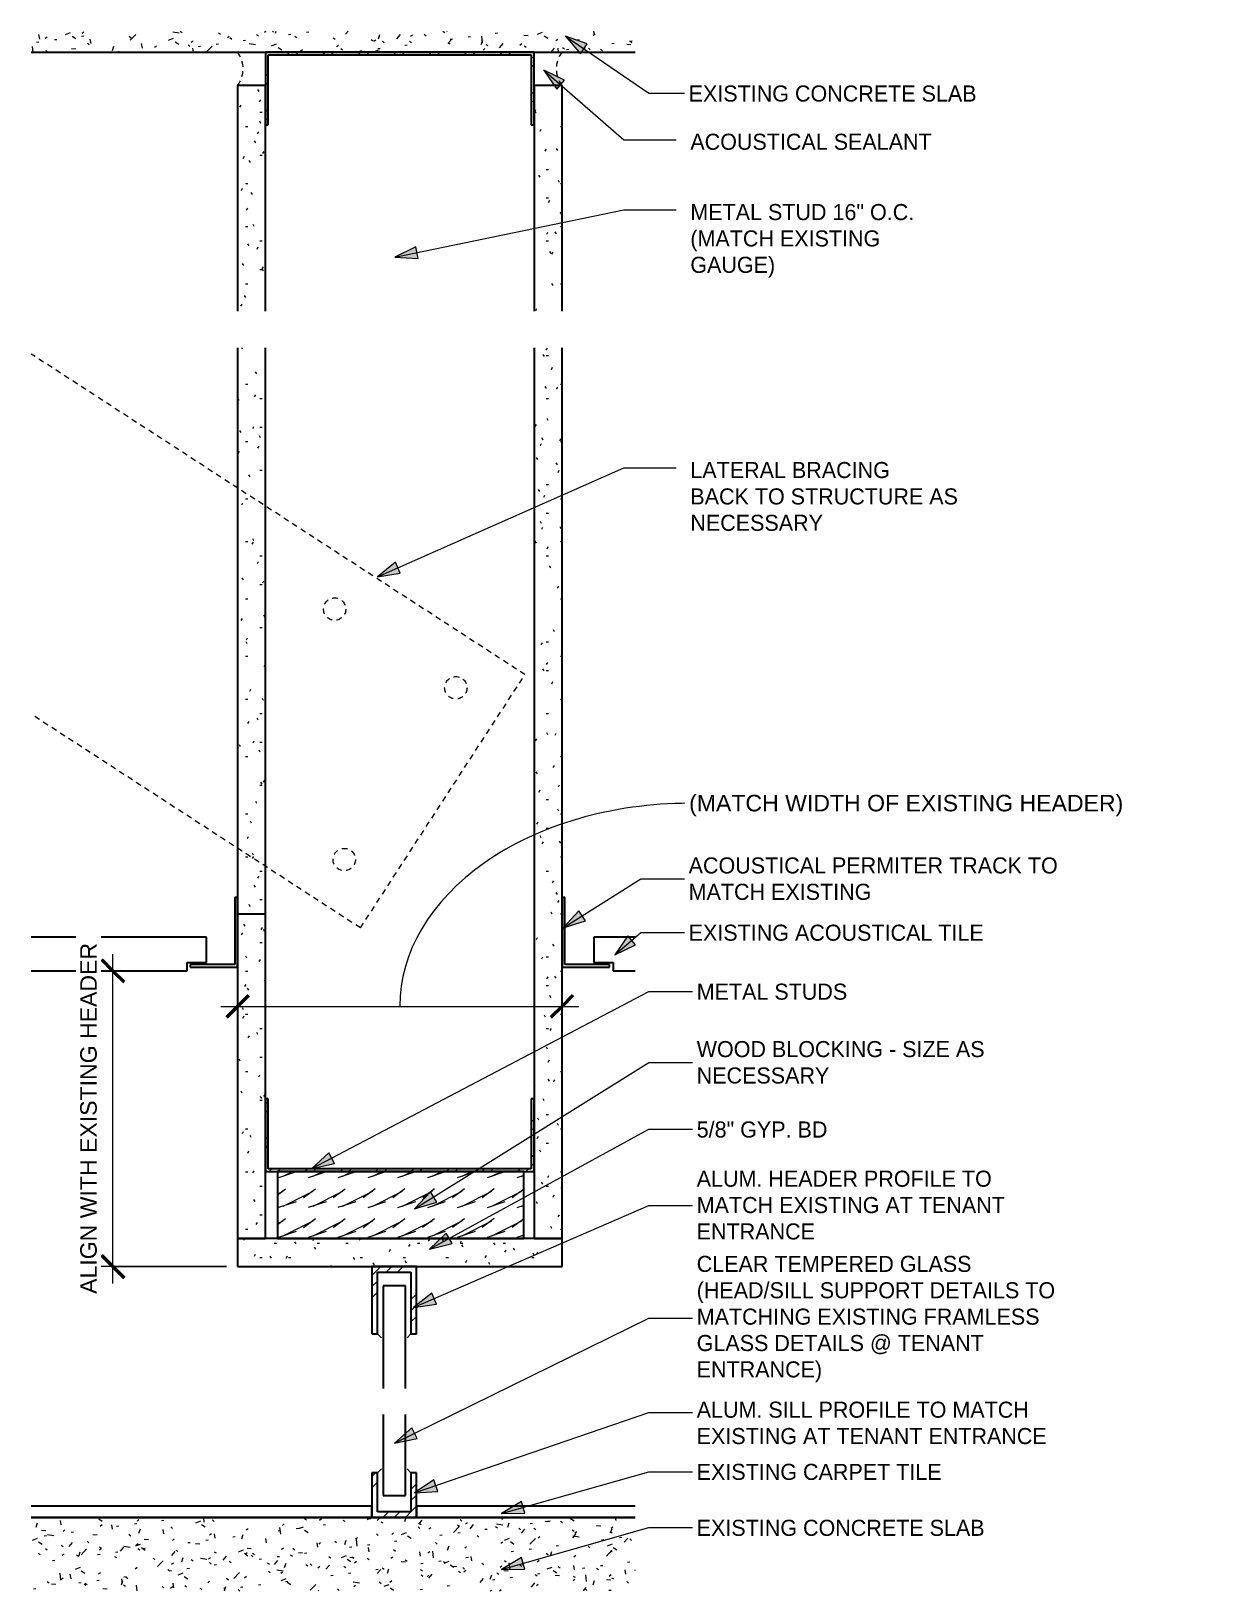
# Model space of a CAD drawing. Header units: inches. Extents: x 1756 to 10721, y -35 to 3002.
# Drawn here: x 10694.32 to 10720.73, y -1.64 to 33.21 of the extents above; entities that cross this region are included whole.
import ezdxf

# ---------------------------------------------------------------- set-up
doc = ezdxf.new("R2010")
doc.units = ezdxf.units.IN
doc.header["$MEASUREMENT"] = 0
doc.linetypes.add('Hidden 1_8_', pattern=[0.1875, 0.125, -0.0625])
for name, color, linetype, lineweight in [('A-ANNO-DIMS', 211, 'Continuous', 9), ('A-ANNO-DIMS-4', 211, 'Continuous', 9), ('A-ANNO-IDEN', 131, 'Continuous', 9), ('A-DETL-HDLN', 90, 'Hidden 1_8_', 9), ('A-GENM', 13, 'Continuous', 9), ('G-ANNO-TEXT', 231, 'Continuous', 9)]:
    doc.layers.add(name, color=color, linetype=linetype, lineweight=lineweight)
doc.styles.add('Arial_6', font='arial.ttf', dxfattribs={"height": 0.368825})
doc.styles.add('Century Gothic_2', font='GOTHIC.TTF', dxfattribs={"height": 0.359278})
doc.dimstyles.new('Linear_-_3_32__Arial_4', dxfattribs={"dimscale": 12, "dimtxt": 0.375, "dimasz": 0.041667, "dimexe": 0.03125, "dimexo": 0.020833, "dimgap": 0.020833, "dimtad": 1, "dimdec": 1, "dimrnd": 0.5, "dimzin": 1, "dimdsep": 46, "dimlunit": 4, "dimtxsty": 'Arial_6', "dimblk1": 'OBLIQUE', "dimblk2": 'OBLIQUE', "dimsah": 1, "dimcen": 0.09, "dimdle": 0.03125, "dimazin": 0, "dimtfac": 1, "dimtdec": 4, "dimtix": 1, "dimtmove": 1, "dimatfit": 3, "dimfxl": 1, "dimtvp": 1, "dimtfill": 1, "dimfrac": 2, "dimtolj": 1, "dimtzin": 0, "dimarcsym": 2})
doc.dimstyles.new('Linear_-_3_32__Arial_5', dxfattribs={"dimscale": 12, "dimtxt": 0.375, "dimasz": 0.041667, "dimexe": 0.03125, "dimexo": 0.020833, "dimgap": 0.020833, "dimtad": 1, "dimdec": 1, "dimrnd": 0.5, "dimzin": 1, "dimdsep": 46, "dimlunit": 4, "dimtxsty": 'Arial_6', "dimblk1": 'OBLIQUE', "dimblk2": 'OBLIQUE', "dimsah": 1, "dimcen": 0.09, "dimdle": 0.03125, "dimazin": 0, "dimtfac": 1, "dimtdec": 4, "dimtix": 1, "dimtmove": 0, "dimatfit": 3, "dimfxl": 1, "dimtvp": 1, "dimtfill": 1, "dimfrac": 2, "dimtolj": 1, "dimtzin": 0, "dimarcsym": 2})
pattern_1 = [(0, (-1557.53, 86.125), (1.28, 0.32), [0.053, -0.907, 0.053, -0.907, -5.12]), (0, (-1557.53, 86.125), (1.28, 0.32), [-1.92, 0.053, -1.867, 0.053, -0.907, -2.24]), (0, (-1557.53, 86.125), (1.28, 0.32), [-4.8, 0.053, -0.587, 0.053, -1.547]), (120, (-1557.05, 86.285), (-0.9171281, 0.9485125), [0.053, -0.907, 0.053, -0.907, -5.12]), (120, (-1557.05, 86.285), (-0.9171281, 0.9485125), [-1.92, 0.053, -1.867, 0.053, -0.907, -2.24]), (120, (-1557.05, 86.285), (-0.9171281, 0.9485125), [-4.8, 0.053, -0.587, 0.053, -1.547]), (240, (-1556.89, 86.925), (-0.3628719, -1.2685125), [0.053, -0.907, 0.053, -0.907, -5.12]), (240, (-1556.89, 86.925), (-0.3628719, -1.2685125), [-1.92, 0.053, -1.867, 0.053, -0.907, -2.24]), (240, (-1556.89, 86.925), (-0.3628719, -1.2685125), [-4.8, 0.053, -0.587, 0.053, -1.547])]
pattern_2 = [(50, (-1557.53, 86.125), (1.148029, -0.100436), [0.12, -1.32]), (355, (-1557.53, 86.125), (-0.221916, 1.203923), [0.096, -1.056]), (100.451, (-1557.434, 86.117), (0.925247, 1.103135), [0.102, -1.122]), (46.184, (-1557.53, 86.445), (1.70713, -0.264595), [0.18, -1.98]), (96.636, (-1557.387, 86.423), (1.495942, 1.558313), [0.153, -1.683]), (351.184, (-1557.53, 86.445), (1.495482, 1.55821), [0.144, -1.584]), (21, (-1557.37, 86.365), (0.955396, -0.644419), [0.12, -1.32]), (326, (-1557.37, 86.365), (0.389581, 1.160561), [0.096, -1.056]), (71.451, (-1557.29, 86.311), (1.34405, 0.516255), [0.102, -1.122]), (37.5, (-1557.53, 86.125), (0.0195392, 0.5330471), [0.053, -0.99, 0.053, -1.019, -1.06]), (37.5, (-1557.53, 86.125), (0.0195392, 0.5330471), [-2.115, 0.053, -1.007]), (7.5, (-1557.53, 86.125), (0.421192, 0.631378), [0.053, -0.558, 0.053, -0.966, -0.404]), (7.5, (-1557.53, 86.125), (0.421192, 0.631378), [-1.63, 0.053, -0.351]), (327.5, (-1557.886, 86.125), (0.854074, -0.0366302), [0.053, -0.347, 0.053, -1.195, -1.656]), (327.5, (-1557.886, 86.125), (0.854074, -0.0366302), [-1.648, 0.053, -1.603]), (317.5, (-1558.046, 86.125), (0.9329623, 0.159641), [0.053, -0.467, 0.053, -0.776, -1.176]), (317.5, (-1558.046, 86.125), (0.9329623, 0.159641), [-1.349, 0.053, -1.123])]
pattern_3 = [(45, (-1557.53, 86.125), (-0.3959798, 0.3959798), []), (45, (-1557.53, 86.725), (-0.3959798, 0.3959798), [])]
pattern_4 = [(45, (-1557.53, 86.125), (-0.707107, 0.707107), []), (45, (-1557.28, 86.125), (1e-16, 1.414214), []), (45, (-1557.78, 86.125), (1e-16, 1.414214), [])]

# ---------------------------------------------------------------- blocks, each defined once
blk = doc.blocks.new('Generic Models 15 - Generic Models 1-418320-Detail at Glass Wall')
at = {"layer": 'A-GENM'}
h = blk.add_hatch(dxfattribs=at)
h.set_pattern_fill('FP_9', color=256, style=0, pattern_type=2)
h.set_pattern_definition(pattern_1)
h.paths.add_polyline_path([(-1551.968, 26.955), (-1551.968, 31.996), (-1552.593, 31.996), (-1552.593, 26.955), (-1552.528, 26.955)], flags=0)
at = {"layer": 'A-GENM', "lineweight": 30}
for p, q in [((-1551.968, 31.996), (-1552.593, 31.996)), ((-1552.593, 31.996), (-1552.593, 26.955)), ((-1551.968, 26.955), (-1551.968, 31.996))]:
    blk.add_line(p, q, dxfattribs=at)
blk = doc.blocks.new('Generic Models 16 - Generic Models 1-418333-Detail at Glass Wall')
at = {"layer": 'A-GENM'}
h = blk.add_hatch(dxfattribs=at)
h.set_pattern_fill('FP_9', color=256, style=0, pattern_type=2)
h.set_pattern_definition(pattern_1)
h.paths.add_polyline_path([(-1558.659, 26.955), (-1558.593, 26.955), (-1558.593, 31.996), (-1559.218, 31.996), (-1559.218, 26.955)], flags=0)
at = {"layer": 'A-GENM', "lineweight": 30}
for p, q in [((-1559.218, 31.996), (-1559.218, 26.955)), ((-1558.593, 31.996), (-1559.218, 31.996)), ((-1558.593, 26.955), (-1558.593, 31.996))]:
    blk.add_line(p, q, dxfattribs=at)
blk = doc.blocks.new('Generic Models 23 - Generic Models 14-426160-Detail at Glass Wall')
at = {"layer": 'A-GENM'}
h = blk.add_hatch(dxfattribs=at)
h.set_pattern_fill('FP_10', color=256, style=0, pattern_type=2)
h.set_pattern_definition(pattern_2)
h.paths.add_polyline_path([(-1550.333, 32.746), (-1550.333, 33.213), (-1563.83, 33.213), (-1563.83, 32.746)], flags=0)
at = {"layer": 'A-GENM', "lineweight": 30}
blk.add_line((-1563.83, 32.746), (-1550.333, 32.746), dxfattribs=at)
blk = doc.blocks.new('Generic Models 24 - Generic Models 1-426197-Detail at Glass Wall')
at = {"layer": 'A-GENM'}
h = blk.add_hatch(dxfattribs=at)
h.set_pattern_fill('FP_11', color=256, style=0, pattern_type=2)
h.set_pattern_definition(pattern_3)
h.paths.add_polyline_path([(-1552.593, 31.121), (-1552.593, 32.746), (-1558.593, 32.746), (-1558.593, 31.121), (-1558.531, 31.121), (-1558.531, 32.684), (-1552.656, 32.684), (-1552.656, 31.121)], flags=0)
at = {"layer": 'A-GENM', "lineweight": 30}
for p, q in [((-1558.593, 32.746), (-1558.593, 31.121)), ((-1552.593, 32.746), (-1558.593, 32.746)), ((-1558.531, 31.121), (-1558.531, 32.684)), ((-1558.531, 32.684), (-1552.656, 32.684)), ((-1552.656, 32.684), (-1552.656, 31.121)), ((-1552.593, 31.121), (-1552.593, 32.746)), ((-1558.593, 31.121), (-1558.531, 31.121)), ((-1552.656, 31.121), (-1552.593, 31.121))]:
    blk.add_line(p, q, dxfattribs=at)
blk = doc.blocks.new('Generic Models 2 - Generic Models 1-418183-Detail at Glass Wall')
at = {"layer": 'A-GENM'}
h = blk.add_hatch(dxfattribs=at)
h.set_pattern_fill('FP_12', color=256, style=0, pattern_type=2)
h.set_pattern_definition([(216.87, (-1557.263, 86.791), (1.99899762, 1.33300357), [0.333, -2.999]), (206.565, (-1556.863, 86.591), (-0.6663489, -0.6663477), [0.745, -0.745]), (198.435, (-1556.863, 86.258), (-1.3325832, -0.6666093), [0.421, -1.686])])
h.paths.add_polyline_path([(-1552.823, 6.231), (-1552.823, 7.731), (-1558.323, 7.731), (-1558.323, 6.231)], flags=0)
at = {"layer": 'A-GENM', "lineweight": 30}
for p, q in [((-1558.323, 7.731), (-1558.323, 6.231)), ((-1552.823, 7.731), (-1558.323, 7.731)), ((-1552.823, 6.231), (-1552.823, 7.731)), ((-1558.323, 6.231), (-1552.823, 6.231))]:
    blk.add_line(p, q, dxfattribs=at)
blk = doc.blocks.new('Generic Models 4 - Generic Models 4-418208-Detail at Glass Wall')
at = {"layer": 'A-GENM', "lineweight": 30}
for p, q in [((-1555.468, 5.178), (-1555.968, 5.178)), ((-1555.968, 5.178), (-1555.968, 2.879)), ((-1555.468, 2.879), (-1555.468, 5.178))]:
    blk.add_line(p, q, dxfattribs=at)
blk = doc.blocks.new('Generic Models 7 - Generic Models 1-418247-Detail at Glass Wall')
at = {"layer": 'A-GENM'}
h = blk.add_hatch(dxfattribs=at)
h.set_pattern_fill('FP_13', color=256, style=0, pattern_type=2)
h.set_pattern_definition(pattern_4)
h.paths.add_polyline_path([(-1555.343, 4.106), (-1555.218, 4.106), (-1555.218, 5.606), (-1556.218, 5.606), (-1556.218, 4.106), (-1556.093, 4.106), (-1556.093, 5.481), (-1555.343, 5.481), (-1555.343, 5.178)], flags=0)
at = {"layer": 'A-GENM', "lineweight": 30}
for p, q in [((-1555.218, 5.606), (-1556.218, 5.606)), ((-1556.218, 5.606), (-1556.218, 4.106)), ((-1555.218, 4.106), (-1555.218, 5.606)), ((-1556.093, 4.106), (-1556.093, 5.481)), ((-1556.093, 5.481), (-1555.343, 5.481)), ((-1555.343, 5.481), (-1555.343, 4.106)), ((-1556.218, 4.106), (-1556.093, 4.106)), ((-1555.343, 4.106), (-1555.218, 4.106))]:
    blk.add_line(p, q, dxfattribs=at)
blk = doc.blocks.new('Generic Models 10 - Generic Models 1-418286-Detail at Glass Wall')
at = {"layer": 'A-GENM'}
h = blk.add_hatch(dxfattribs=at)
h.set_pattern_fill('FP_11', color=256, style=0, pattern_type=2)
h.set_pattern_definition(pattern_3)
h.paths.add_polyline_path([(-1552.593, 7.731), (-1552.593, 9.356), (-1552.656, 9.356), (-1552.656, 7.794), (-1558.531, 7.794), (-1558.531, 9.356), (-1558.593, 9.356), (-1558.593, 7.731), (-1552.823, 7.731)], flags=0)
at = {"layer": 'A-GENM', "lineweight": 30}
for p, q in [((-1558.593, 9.356), (-1558.593, 7.731)), ((-1558.531, 9.356), (-1558.593, 9.356)), ((-1558.531, 7.794), (-1558.531, 9.356)), ((-1552.593, 9.356), (-1552.656, 9.356)), ((-1552.656, 9.356), (-1552.656, 7.794)), ((-1552.593, 7.731), (-1552.593, 9.356)), ((-1558.593, 7.731), (-1552.593, 7.731)), ((-1552.656, 7.794), (-1558.531, 7.794))]:
    blk.add_line(p, q, dxfattribs=at)
blk = doc.blocks.new('Generic Models 15 - Generic Models 1-V13-Detail at Glass Wall')
at = {"layer": 'A-GENM'}
h = blk.add_hatch(dxfattribs=at)
h.set_pattern_fill('FP_9', color=256, style=0, pattern_type=2)
h.set_pattern_definition(pattern_1)
h.paths.add_polyline_path([(-1552.593, 6.231), (-1551.968, 6.231), (-1551.968, 26.138), (-1552.593, 26.138)], flags=0)
at = {"layer": 'A-GENM', "lineweight": 30}
for p, q in [((-1552.593, 26.138), (-1552.593, 6.231)), ((-1551.968, 6.231), (-1551.968, 26.138)), ((-1552.593, 6.231), (-1551.968, 6.231))]:
    blk.add_line(p, q, dxfattribs=at)
blk = doc.blocks.new('Generic Models 16 - Generic Models 1-V14-Detail at Glass Wall')
at = {"layer": 'A-GENM'}
h = blk.add_hatch(dxfattribs=at)
h.set_pattern_fill('FP_9', color=256, style=0, pattern_type=2)
h.set_pattern_definition(pattern_1)
h.paths.add_polyline_path([(-1558.593, 6.231), (-1558.593, 26.138), (-1559.218, 26.138), (-1559.218, 6.231)], flags=0)
at = {"layer": 'A-GENM', "lineweight": 30}
for p, q in [((-1559.218, 26.138), (-1559.218, 6.231)), ((-1558.593, 6.231), (-1558.593, 26.138)), ((-1559.218, 6.231), (-1558.593, 6.231))]:
    blk.add_line(p, q, dxfattribs=at)
blk = doc.blocks.new('Generic Models 12 - Generic Models 1-423557-Detail at Glass Wall')
at = {"layer": 'A-GENM'}
h = blk.add_hatch(dxfattribs=at)
h.set_pattern_fill('FP_9', color=256, style=0, pattern_type=2)
h.set_pattern_definition(pattern_1)
h.paths.add_polyline_path([(-1552.823, 5.606), (-1551.968, 5.606), (-1551.968, 6.231), (-1559.218, 6.231), (-1559.218, 5.606), (-1558.323, 5.606)], flags=0)
at = {"layer": 'A-GENM', "lineweight": 30}
for p, q in [((-1551.968, 6.231), (-1559.218, 6.231)), ((-1559.218, 6.231), (-1559.218, 5.606)), ((-1551.968, 5.606), (-1551.968, 6.231)), ((-1559.218, 5.606), (-1551.968, 5.606))]:
    blk.add_line(p, q, dxfattribs=at)
blk = doc.blocks.new('Generic Models 14 - Generic Models 1-424635-Detail at Glass Wall')
at = {"layer": 'A-GENM', "lineweight": 30}
for p, q in [((-1559.218, 13.856), (-1559.281, 13.856)), ((-1559.281, 13.856), (-1559.281, 12.356)), ((-1559.218, 12.294), (-1559.218, 13.856)), ((-1559.281, 12.356), (-1560.281, 12.356)), ((-1560.281, 12.356), (-1560.281, 12.294)), ((-1560.281, 12.294), (-1559.218, 12.294))]:
    blk.add_line(p, q, dxfattribs=at)
blk = doc.blocks.new('Generic Models 18 - Generic Models 1-424997-Detail at Glass Wall')
at = {"layer": 'A-GENM', "lineweight": 30}
for p, q in [((-1551.906, 13.856), (-1551.968, 13.856)), ((-1551.968, 13.856), (-1551.968, 12.294)), ((-1551.906, 12.356), (-1551.906, 13.856)), ((-1551.968, 12.294), (-1550.906, 12.294)), ((-1550.906, 12.356), (-1551.906, 12.356)), ((-1550.906, 12.294), (-1550.906, 12.356))]:
    blk.add_line(p, q, dxfattribs=at)
blk = doc.blocks.new('Generic Models 21 - Generic Models 1-425422-Detail at Glass Wall')
at = {"layer": 'A-GENM', "lineweight": 30}
for p, q in [((-1559.912, 12.966), (-1563.83, 12.966)), ((-1559.912, 12.403), (-1559.912, 12.966)), ((-1563.83, 12.216), (-1560.345, 12.216)), ((-1560.345, 12.216), (-1560.345, 12.403)), ((-1560.345, 12.403), (-1559.912, 12.403))]:
    blk.add_line(p, q, dxfattribs=at)
blk = doc.blocks.new('Generic Models 22 - Generic Models 1-425441-Detail at Glass Wall')
at = {"layer": 'A-GENM', "lineweight": 30}
for p, q in [((-1550.333, 12.966), (-1551.258, 12.966)), ((-1551.258, 12.966), (-1551.258, 12.403)), ((-1551.258, 12.403), (-1550.825, 12.403)), ((-1550.825, 12.403), (-1550.825, 12.216)), ((-1550.825, 12.216), (-1550.333, 12.216))]:
    blk.add_line(p, q, dxfattribs=at)
blk = doc.blocks.new('Generic Models 20 - Generic Models 1-426119-Detail at Glass Wall')
at = {"layer": 'A-GENM', "lineweight": 30}
for p, q in [((-1558.593, 13.481), (-1559.218, 13.481)), ((-1559.218, 13.481), (-1559.218, 6.231)), ((-1558.593, 6.231), (-1558.593, 13.481)), ((-1559.218, 6.231), (-1558.593, 6.231))]:
    blk.add_line(p, q, dxfattribs=at)
blk = doc.blocks.new('Generic Models 4 - Generic Models 4-V15-Detail at Glass Wall')
at = {"layer": 'A-GENM', "lineweight": 30}
for p, q in [((-1555.968, 2.297), (-1555.968, 0.493)), ((-1555.468, 0.493), (-1555.468, 2.297)), ((-1555.968, 0.493), (-1555.468, 0.493))]:
    blk.add_line(p, q, dxfattribs=at)
blk = doc.blocks.new('Generic Models 29 - Generic Models 1-418569-Detail at Glass Wall')
at = {"layer": 'A-GENM'}
h = blk.add_hatch(dxfattribs=at)
h.set_pattern_fill('FP_13', color=256, style=0, pattern_type=2)
h.set_pattern_definition(pattern_4)
h.paths.add_polyline_path([(-1555.218, 0), (-1555.218, 1), (-1555.343, 1), (-1555.343, 0.125), (-1556.093, 0.125), (-1556.093, 1), (-1556.218, 1), (-1556.218, 0), (-1555.931, 0)], flags=0)
at = {"layer": 'A-GENM', "lineweight": 30}
for p, q in [((-1556.093, 1), (-1556.218, 1)), ((-1556.218, 1), (-1556.218, 0)), ((-1556.093, 0.125), (-1556.093, 1)), ((-1555.218, 1), (-1555.343, 1)), ((-1555.343, 1), (-1555.343, 0.125)), ((-1555.218, 0), (-1555.218, 1)), ((-1556.218, 0), (-1555.218, 0)), ((-1555.343, 0.125), (-1556.093, 0.125))]:
    blk.add_line(p, q, dxfattribs=at)
blk = doc.blocks.new('Generic Models 13 - Generic Models 14-423849-Detail at Glass Wall')
at = {"layer": 'A-GENM', "lineweight": 30}
for p, q in [((-1555.218, 0.25), (-1555.218, 0)), ((-1550.333, 0.25), (-1555.218, 0.25)), ((-1555.218, 0), (-1550.333, 0))]:
    blk.add_line(p, q, dxfattribs=at)
blk = doc.blocks.new('Generic Models 6 - Generic Models 14-424242-Detail at Glass Wall')
at = {"layer": 'A-GENM', "lineweight": 30}
for p, q in [((-1556.218, 0.25), (-1563.83, 0.25)), ((-1563.83, 0), (-1556.218, 0)), ((-1556.218, 0), (-1556.218, 0.25))]:
    blk.add_line(p, q, dxfattribs=at)
blk = doc.blocks.new('Generic Models 11 - Generic Models 14-425511-Detail at Glass Wall')
at = {"layer": 'A-GENM'}
h = blk.add_hatch(dxfattribs=at)
h.set_pattern_fill('FP_10', color=256, style=0, pattern_type=2)
h.set_pattern_definition(pattern_2)
h.paths.add_polyline_path([(-1563.83, -1.639), (-1550.333, -1.639), (-1550.333, 0), (-1563.83, 0), (-1563.83, -0.594)], flags=0)
at = {"layer": 'A-GENM', "lineweight": 30}
blk.add_line((-1550.333, 0), (-1563.83, 0), dxfattribs=at)
blk = doc.blocks.new('DIMBLOCK22-Detail at Glass Wall')
at = {"layer": 'A-ANNO-DIMS-4', "lineweight": 50}
for p, q in [((10698.934, 11.421), (10699.184, 11.671)), ((10706.184, 11.421), (10706.434, 11.671)), ((10698.934, 11.421), (10698.684, 11.171)), ((10706.184, 11.421), (10705.934, 11.171))]:
    blk.add_line(p, q, dxfattribs=at)
at = {"layer": 'A-ANNO-DIMS-4'}
for p, q in [((10698.934, 11.524), (10698.934, 11.046)), ((10698.934, 11.421), (10698.934, 11.524)), ((10706.184, 11.524), (10706.184, 11.046)), ((10706.184, 11.421), (10706.184, 11.524)), ((10698.559, 11.421), (10706.559, 11.421))]:
    blk.add_line(p, q, dxfattribs=at)
blk.add_ellipse((10709.023, 11.421), major_axis=(6.464, 0), ratio=0.701962, start_param=1.570796, end_param=3.141593, dxfattribs=at)
at = {"layer": 'A-ANNO-DIMS-4', "color": 0, "insert": (10709.023, 16.148), "char_height": 0.36882, "width": 11.61, "attachment_point": 1, "line_spacing_factor": 0.938532, "style": 'Arial_6', "bg_fill": 3, "box_fill_scale": 1.25, "bg_fill_color": 0, "bg_fill_transparency": 0}
blk.add_mtext('(MATCH WIDTH OF EXISTING HEADER)', dxfattribs=at)
blk = doc.blocks.new('_Oblique')
at = {"color": 0, "linetype": 'ByBlock', "lineweight": -2}
blk.add_line((-0.5, -0.5), (0.5, 0.5), dxfattribs=at)
blk = doc.blocks.new('DIMBLOCK23-Detail at Glass Wall')
at = {"layer": 'A-ANNO-DIMS-4'}
for p, q in [((10696.147, 5.231), (10696.147, 12.591)), ((10696.043, 12.216), (10696.522, 12.216)), ((10696.147, 12.216), (10696.043, 12.216)), ((10698.684, 5.606), (10695.772, 5.606)), ((10696.147, 5.606), (10698.684, 5.606))]:
    blk.add_line(p, q, dxfattribs=at)
at = {"layer": 'A-ANNO-DIMS-4', "lineweight": 50}
for p, q in [((10696.147, 12.216), (10695.897, 12.466)), ((10696.147, 12.216), (10696.397, 11.966)), ((10696.147, 5.606), (10695.897, 5.856)), ((10696.147, 5.606), (10696.397, 5.356))]:
    blk.add_line(p, q, dxfattribs=at)
at = {"layer": 'A-ANNO-DIMS-4', "color": 0, "insert": (10695.418, 4.996), "char_height": 0.36882, "width": 9.39462, "attachment_point": 1, "rotation": 90, "line_spacing_factor": 0.938532, "style": 'Arial_6', "bg_fill": 3, "box_fill_scale": 1.25, "bg_fill_color": 0, "bg_fill_transparency": 0}
blk.add_mtext('ALIGN WITH EXISTING HEADER', dxfattribs=at)

msp = doc.modelspace()

# ---------------------------------------------------------------- hatches: boundary and pattern name
at = {"layer": 'A-ANNO-IDEN'}
for points in [[(10706.26, 33.099), (10706.597, 32.706), (10706.748, 32.928)], [(10706.213, 13.175), (10706.707, 13.329), (10706.563, 13.556)], [(10707.363, 12.571), (10707.829, 12.795), (10707.655, 12.998)], [(10700.593, 7.798), (10701.098, 7.912), (10700.973, 8.149)], [(10702.891, 6.897), (10703.386, 7.049), (10703.244, 7.276)], [(10703.223, 5.997), (10703.726, 6.119), (10703.597, 6.354)], [(10702.867, 4.694), (10703.379, 4.769), (10703.273, 5.015)], [(10702.441, 1.661), (10702.948, 1.762), (10702.83, 2.002)], [(10702.891, 0.548), (10703.407, 0.583), (10703.32, 0.837)], [(10704.833, 0.088), (10705.35, 0.095), (10705.277, 0.353)], [(10704.833, -1.162), (10705.35, -1.155), (10705.277, -0.897)]]:
    msp.add_hatch(color=256, dxfattribs=at).paths.add_polyline_path(points, flags=0)
at = {"layer": 'G-ANNO-TEXT'}
for points in [[(10705.775, 32.342), (10706.065, 31.914), (10706.24, 32.116)], [(10702.451, 28.165), (10702.968, 28.135), (10702.914, 28.397)], [(10702.057, 21.023), (10702.569, 21.102), (10702.461, 21.347)]]:
    msp.add_hatch(color=145, dxfattribs=at).paths.add_polyline_path(points, flags=0)

# ---------------------------------------------------------------- linework, layer by layer
at = {"layer": 'A-ANNO-IDEN'}
for p, q in [((10706.26, 33.099), (10706.597, 32.706)), ((10706.748, 32.928), (10706.26, 33.099)), ((10706.26, 33.099), (10708.127, 31.825)), ((10706.597, 32.706), (10706.748, 32.928)), ((10708.127, 31.825), (10709.013, 31.825)), ((10706.213, 13.175), (10707.946, 14.272)), ((10707.946, 14.272), (10709.013, 14.272)), ((10706.563, 13.556), (10706.213, 13.175)), ((10706.213, 13.175), (10706.707, 13.329)), ((10706.707, 13.329), (10706.563, 13.556)), ((10707.363, 12.571), (10707.946, 13.073)), ((10707.655, 12.998), (10707.363, 12.571)), ((10707.829, 12.795), (10707.655, 12.998)), ((10707.946, 13.073), (10709.013, 13.073)), ((10707.363, 12.571), (10707.829, 12.795)), ((10700.593, 7.798), (10708.127, 11.755)), ((10708.127, 11.755), (10709.193, 11.755)), ((10702.891, 6.897), (10708.127, 10.167)), ((10708.127, 10.167), (10709.193, 10.167)), ((10703.223, 5.997), (10708.127, 8.675)), ((10708.127, 8.675), (10709.193, 8.675)), ((10700.973, 8.149), (10700.593, 7.798)), ((10701.098, 7.912), (10700.973, 8.149)), ((10700.593, 7.798), (10701.098, 7.912)), ((10703.244, 7.276), (10702.891, 6.897)), ((10702.891, 6.897), (10703.386, 7.049)), ((10703.386, 7.049), (10703.244, 7.276)), ((10702.867, 4.694), (10708.127, 6.969)), ((10708.127, 6.969), (10709.193, 6.969)), ((10703.597, 6.354), (10703.223, 5.997)), ((10703.726, 6.119), (10703.597, 6.354)), ((10703.223, 5.997), (10703.726, 6.119)), ((10703.273, 5.015), (10702.867, 4.694)), ((10703.379, 4.769), (10703.273, 5.015)), ((10702.867, 4.694), (10703.379, 4.769)), ((10702.441, 1.661), (10708.127, 4.457)), ((10708.127, 4.457), (10709.193, 4.457)), ((10702.891, 0.548), (10708.127, 2.348)), ((10708.127, 2.348), (10709.193, 2.348)), ((10702.83, 2.002), (10702.441, 1.661)), ((10702.441, 1.661), (10702.948, 1.762)), ((10702.948, 1.762), (10702.83, 2.002)), ((10703.32, 0.837), (10702.891, 0.548)), ((10703.407, 0.583), (10703.32, 0.837)), ((10704.833, 0.088), (10708.127, 1.023)), ((10708.127, 1.023), (10709.193, 1.023)), ((10702.891, 0.548), (10703.407, 0.583)), ((10705.277, 0.353), (10704.833, 0.088)), ((10705.35, 0.095), (10705.277, 0.353)), ((10704.833, 0.088), (10705.35, 0.095)), ((10704.833, -1.162), (10708.127, -0.227)), ((10708.127, -0.227), (10709.193, -0.227)), ((10705.277, -0.897), (10704.833, -1.162)), ((10705.35, -1.155), (10705.277, -0.897)), ((10704.833, -1.162), (10705.35, -1.155))]:
    msp.add_line(p, q, dxfattribs=at)
at = {"layer": 'A-DETL-HDLN'}
for p, q in [((10705.355, 18.834), (10694.322, 25.999)), ((10701.679, 13.173), (10705.355, 18.834)), ((10701.679, 13.173), (10694.322, 17.95)), ((10702.059, 4.106), (10702.184, 3.981)), ((10702.809, 4.106), (10702.684, 3.981)), ((10702.809, 4.106), (10702.684, 3.981)), ((10702.059, 1), (10702.184, 1.125)), ((10702.809, 1), (10702.684, 1.125))]:
    msp.add_line(p, q, dxfattribs=at)
for centre in [(10701.103, 20.3), (10703.811, 18.541), (10701.318, 14.702)]:
    msp.add_circle(centre, 0.25, dxfattribs=at)
for centre, radius, start, end in [((10698.424, 32.371), 0.633, 323.6677, 36.3323), ((10706.669, 32.371), 0.613, 142.2698, 217.7302)]:
    msp.add_arc(centre, radius, start, end, dxfattribs=at)
at = {"layer": 'G-ANNO-TEXT', "color": 145}
for p, q in [((10705.775, 32.342), (10706.065, 31.914)), ((10706.24, 32.116), (10705.775, 32.342)), ((10705.775, 32.342), (10707.568, 30.788)), ((10706.065, 31.914), (10706.24, 32.116)), ((10707.568, 30.788), (10708.731, 30.788)), ((10702.451, 28.165), (10707.568, 29.218)), ((10707.568, 29.218), (10708.731, 29.218)), ((10702.914, 28.397), (10702.451, 28.165)), ((10702.968, 28.135), (10702.914, 28.397)), ((10702.451, 28.165), (10702.968, 28.135)), ((10702.057, 21.023), (10707.568, 23.453)), ((10707.568, 23.453), (10708.731, 23.453)), ((10702.461, 21.347), (10702.057, 21.023)), ((10702.569, 21.102), (10702.461, 21.347)), ((10702.057, 21.023), (10702.569, 21.102))]:
    msp.add_line(p, q, dxfattribs=at)

# ---------------------------------------------------------------- block references
at = {"layer": 'A-GENM'}
for name in ['Generic Models 23 - Generic Models 14-426160-Detail at Glass Wall', 'Generic Models 24 - Generic Models 1-426197-Detail at Glass Wall', 'Generic Models 16 - Generic Models 1-418333-Detail at Glass Wall', 'Generic Models 15 - Generic Models 1-418320-Detail at Glass Wall', 'Generic Models 16 - Generic Models 1-V14-Detail at Glass Wall', 'Generic Models 15 - Generic Models 1-V13-Detail at Glass Wall', 'Generic Models 14 - Generic Models 1-424635-Detail at Glass Wall', 'Generic Models 18 - Generic Models 1-424997-Detail at Glass Wall', 'Generic Models 20 - Generic Models 1-426119-Detail at Glass Wall', 'Generic Models 21 - Generic Models 1-425422-Detail at Glass Wall', 'Generic Models 22 - Generic Models 1-425441-Detail at Glass Wall', 'Generic Models 10 - Generic Models 1-418286-Detail at Glass Wall', 'Generic Models 2 - Generic Models 1-418183-Detail at Glass Wall', 'Generic Models 12 - Generic Models 1-423557-Detail at Glass Wall', 'Generic Models 7 - Generic Models 1-418247-Detail at Glass Wall', 'Generic Models 4 - Generic Models 4-418208-Detail at Glass Wall', 'Generic Models 4 - Generic Models 4-V15-Detail at Glass Wall', 'Generic Models 29 - Generic Models 1-418569-Detail at Glass Wall', 'Generic Models 6 - Generic Models 14-424242-Detail at Glass Wall', 'Generic Models 11 - Generic Models 14-425511-Detail at Glass Wall', 'Generic Models 13 - Generic Models 14-423849-Detail at Glass Wall']:
    msp.add_blockref(name, (12258.152, 0), dxfattribs=at)

# ---------------------------------------------------------------- texts
at = {"layer": 'G-ANNO-TEXT', "color": 145, "char_height": 0.35928, "attachment_point": 1, "line_spacing_factor": 0.984117, "style": 'Century Gothic_2'}
for s, insert, width in [('ACOUSTICAL SEALANT', (10709.051, 30.922), 6.309), ('METAL STUD 16" O.C.\\P(MATCH EXISTING\\PGAUGE)', (10709.051, 29.351), 5.8275), ('LATERAL BRACING\\PBACK TO STRUCTURE AS\\PNECESSARY', (10709.051, 23.586), 6.6555)]:
    msp.add_mtext(s, dxfattribs=dict(at, insert=insert, width=width))

# ---------------------------------------------------------------- next in the draw order: texts
at = {"layer": 'A-ANNO-IDEN', "char_height": 0.35928, "attachment_point": 1, "line_spacing_factor": 0.984117, "style": 'Century Gothic_2', "bg_fill": 3, "box_fill_scale": 1.25, "bg_fill_color": 0, "bg_fill_transparency": 0}
for s, insert, width in [('EXISTING CONCRETE SLAB', (10709.013, 32), 7.272), ('ACOUSTICAL PERMITER TRACK TO\\PMATCH EXISTING', (10709.013, 14.75), 9.4635), ('EXISTING ACOUSTICAL TILE', (10709.013, 13.247), 7.4565), ('METAL STUDS', (10709.193, 11.929), 3.6405), ('WOOD BLOCKING - SIZE AS\\PNECESSARY', (10709.193, 10.646), 7.677), ('5/8" GYP. BD', (10709.193, 8.849), 3.564), ('ALUM. HEADER PROFILE TO\\PMATCH EXISTING AT TENANT\\PENTRANCE', (10709.193, 7.75), 7.8705), ('CLEAR TEMPERED GLASS\\P(HEAD/SILL SUPPORT DETAILS TO\\PMATCHING EXISTING FRAMLESS\\PGLASS DETAILS @ TENANT\\PENTRANCE)', (10709.193, 5.846), 8.9325), ('ALUM. SILL PROFILE TO MATCH\\PEXISTING AT TENANT ENTRANCE', (10709.193, 2.588), 8.784), ('EXISTING CARPET TILE', (10709.193, 1.198), 5.9535), ('EXISTING CONCRETE SLAB', (10709.193, -0.052), 7.272)]:
    msp.add_mtext(s, dxfattribs=dict(at, insert=insert, width=width))

# ---------------------------------------------------------------- next in the draw order: dimensions: what is measured, and where the dimension line sits
at = {"layer": 'A-ANNO-DIMS'}
dim = msp.add_linear_dim(base=(10706.184, 11.421), p1=(10698.934, 11.774), p2=(10706.184, 11.774), text='(MATCH WIDTH OF EXISTING HEADER)', dimstyle='Linear_-_3_32__Arial_4', override={"dimpost": '<>', "dimfxl": 7.25}, dxfattribs=at)
dim.commit()
dim.dimension.update_dxf_attribs({"geometry": 'DIMBLOCK22-Detail at Glass Wall', "text_midpoint": (10714.828, 15.903), "dimtype": 160})

# ---------------------------------------------------------------- next in the draw order: dimensions: what is measured, and where the dimension line sits
dim = msp.add_linear_dim(base=(10696.147, 12.216), p1=(10698.934, 5.606), p2=(10695.793, 12.216), angle=90, text='ALIGN WITH EXISTING HEADER', dimstyle='Linear_-_3_32__Arial_5', override={"dimpost": '<>', "dimfxl": 7.31782}, dxfattribs=at)
dim.commit()
dim.dimension.update_dxf_attribs({"geometry": 'DIMBLOCK23-Detail at Glass Wall', "text_midpoint": (10695.706, 8.911)})

doc.saveas('drawing.dxf')
